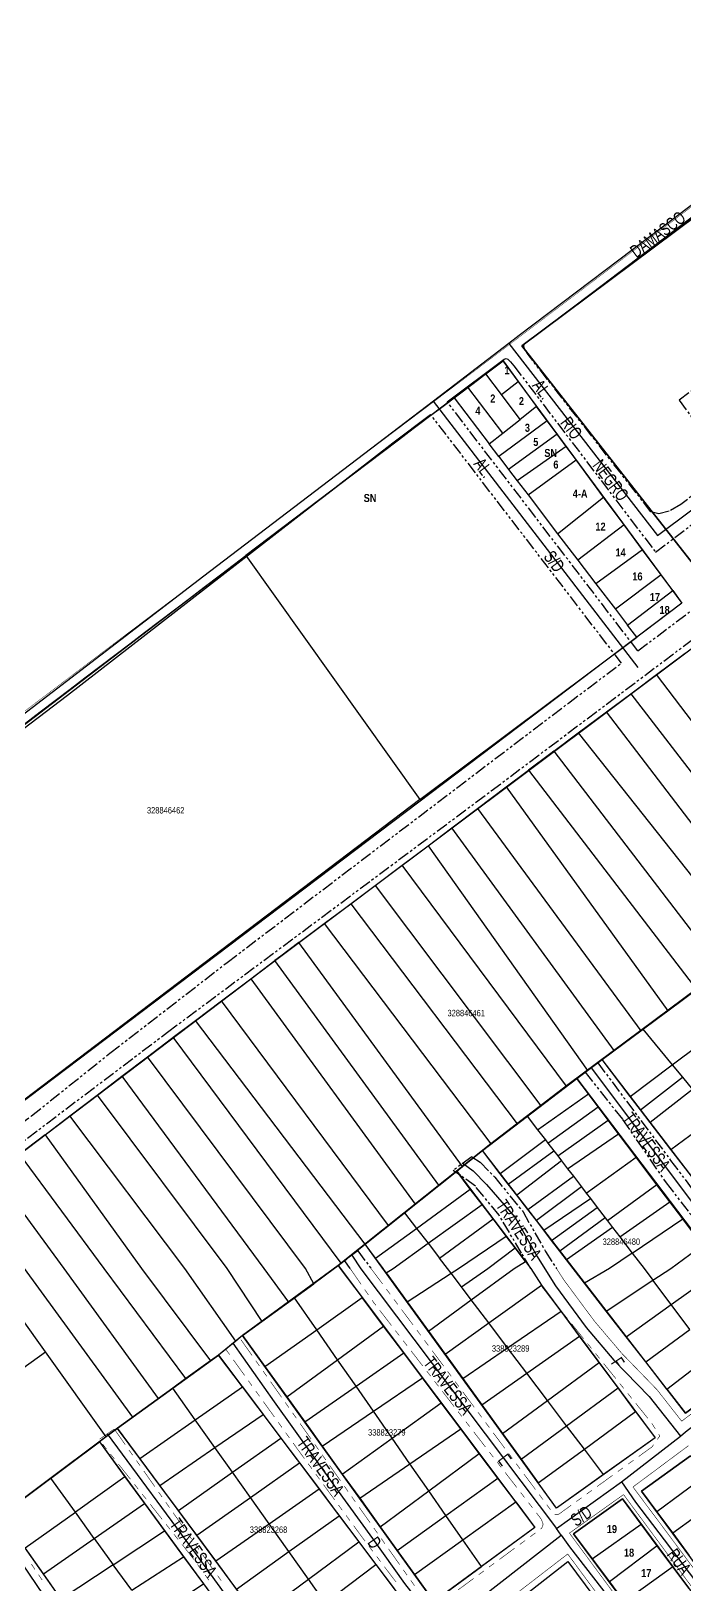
# Model space of a CAD drawing. Extents: x 204256 to 207861, y 4845615 to 4848347.
# Drawn here: x 206681.7 to 206886, y 4847861.4 to 4848346.8 of the extents above; entities that cross this region are included whole.
import ezdxf
from ezdxf.enums import TextEntityAlignment as Align

# ---------------------------------------------------------------- set-up
doc = ezdxf.new("R2010")
doc.units = 0
doc.header["$LTSCALE"] = 1.5
doc.header["$MEASUREMENT"] = 0
for name, pattern in [('PHANTOMX2', [5, 2.5, -0.5, 0.5, -0.5, 0.5, -0.5]), ('TRACO_13', [8, 5, -1, 1, -1]), ('TRACO_25', [8, 3, -1, 1, -1, 1, -1])]:
    doc.linetypes.add(name, pattern=pattern)
for name, color, linetype in [('CD-MALHA-LOTES', 40, 'CONTINUOUS'), ('CD_TXT_QUADRA', 7, 'CONTINUOUS'), ('LM-LIM-SETOR-FISCAL', 7, 'CONTINUOUS'), ('RU-QUADRAS', 210, 'CONTINUOUS'), ('SV-EIXO-RUA-N-PAV', 6, 'CONTINUOUS'), ('SV-EIXO-RUA-PAV', 20, 'CONTINUOUS'), ('SV-RUA-NAO-PAV-S-GUIA-C-GUIA', 7, 'PHANTOMX2'), ('SV-RUA-PAVIM-S-GUIA-C-GUIA', 7, 'CONTINUOUS'), ('SV-TXT-RUA-N-PAV-S-GUIA-C-GUIA', 7, 'CONTINUOUS'), ('SV-TXT-RUA-PAV-S-GUIA-C-GUIA', 7, 'CONTINUOUS'), ('Th_NmrPort', 7, 'CONTINUOUS')]:
    doc.layers.add(name, color=color, linetype=linetype)
doc.styles.add('ARIAL', font='ARIAL.TTF')
doc.styles.get("Standard").update_dxf_attribs({"font": 'swisscbo.ttf'})
doc.linetypes.add('Limite', pattern='A,20,-3,[130,ltypeshp.shx,S=6.35,R=0,X=0,Y=0],-3,20', length=46)

msp = doc.modelspace()

# ---------------------------------------------------------------- linework, layer by layer
at = {"layer": 'CD-MALHA-LOTES', "linetype": 'Continuous'}
for p, q in [((206955.47, 4848338.36), (206835.02, 4848248.52)), ((206835.02, 4848248.52), (206893.26, 4848174.33)), ((206823.8, 4848239.76), (206829.16, 4848243.82)), ((206829.16, 4848243.82), (206833.94, 4848237.32)), ((206823.8, 4848239.76), (206818.22, 4848235.54)), ((206828.65, 4848233.27), (206823.8, 4848239.76)), ((206818.22, 4848235.54), (206813.88, 4848232.25)), ((206829.07, 4848221.26), (206818.22, 4848235.54)), ((206828.65, 4848233.27), (206833.94, 4848237.32)), ((206834.48, 4848225.49), (206828.65, 4848233.27)), ((206833.94, 4848237.32), (206839.67, 4848229.56)), ((206813.88, 4848232.25), (206748.83, 4848182.95)), ((206813.88, 4848232.25), (206824.8, 4848217.91)), ((206839.67, 4848229.56), (206834.48, 4848225.49)), ((206842.98, 4848225.07), (206839.67, 4848229.56)), ((206842.98, 4848225.07), (206827.81, 4848213.95)), ((206829.07, 4848221.26), (206834.48, 4848225.49)), ((206846.03, 4848220.94), (206842.98, 4848225.07)), ((206824.8, 4848217.91), (206829.07, 4848221.26)), ((206846.03, 4848220.94), (206830.92, 4848209.86)), ((206848.92, 4848217.03), (206846.03, 4848220.94)), ((206827.81, 4848213.95), (206824.8, 4848217.91)), ((206827.81, 4848213.95), (206830.92, 4848209.86)), ((206848.92, 4848217.03), (206833.62, 4848206.32)), ((206851.99, 4848212.87), (206848.92, 4848217.03)), ((206830.92, 4848209.86), (206833.62, 4848206.32)), ((206836.97, 4848201.92), (206851.99, 4848212.87)), ((206860.58, 4848201.24), (206851.99, 4848212.87)), ((206833.62, 4848206.32), (206836.97, 4848201.92)), ((206836.97, 4848201.92), (206846.22, 4848189.76)), ((206846.22, 4848189.76), (206860.58, 4848201.24)), ((206867.01, 4848192.53), (206860.58, 4848201.24)), ((206846.22, 4848189.76), (206852.53, 4848181.54)), ((206867.01, 4848192.53), (206852.53, 4848181.54)), ((206872.76, 4848184.73), (206867.01, 4848192.53)), ((206872.76, 4848184.73), (206858.2, 4848174.14)), ((206878.53, 4848176.92), (206872.76, 4848184.73)), ((206531.15, 4848016.8), (206748.83, 4848182.95)), ((206748.83, 4848182.95), (206803.15, 4848106.77)), ((206852.53, 4848181.54), (206858.2, 4848174.14)), ((206878.53, 4848176.92), (206864.29, 4848166.18)), ((206882.16, 4848172.01), (206878.53, 4848176.92)), ((206858.2, 4848174.14), (206864.29, 4848166.18)), ((206868.08, 4848161.24), (206882.16, 4848172.01)), ((206882.16, 4848172.01), (206885.07, 4848168.06)), ((206864.29, 4848166.18), (206868.08, 4848161.24)), ((206885.07, 4848168.06), (206870.95, 4848157.5)), ((206870.95, 4848157.5), (206868.08, 4848161.24)), ((206803.15, 4848106.77), (206870.95, 4848157.5)), ((206803.15, 4848106.77), (206610.21, 4847960.25)), ((206887.72, 4847901.7), (206872.46, 4847890.61)), ((206892.4, 4847895.43), (206877.17, 4847884.25)), ((206872.46, 4847890.61), (206877.17, 4847884.25)), ((206897.51, 4847888.61), (206882.16, 4847877.52)), ((206866.49, 4847888.25), (206851.2, 4847877.34)), ((206872.37, 4847880.33), (206866.49, 4847888.25)), ((206877.17, 4847884.25), (206882.16, 4847877.52)), ((206857.02, 4847869.52), (206872.37, 4847880.33)), ((206877.36, 4847873.6), (206872.37, 4847880.33)), ((206851.2, 4847877.34), (206857.02, 4847869.52)), ((206882.16, 4847877.52), (206887.24, 4847870.67)), ((206857.02, 4847869.52), (206862.41, 4847862.29)), ((206877.36, 4847873.6), (206862.41, 4847862.29)), ((206882.2, 4847867.06), (206877.36, 4847873.6)), ((206882.2, 4847867.06), (206867.05, 4847856.04)), ((206887.17, 4847860.37), (206882.2, 4847867.06)), ((206862.41, 4847862.29), (206867.05, 4847856.04))]:
    msp.add_line(p, q, dxfattribs=at)
at = {"layer": 'CD-MALHA-LOTES'}
for points in [[(206877.07, 4848145.78), (206886.04, 4848152.49)], [(206869.11, 4848139.82), (206869.93, 4848140.43), (206877.07, 4848145.78)], [(206929.37, 4848077.05), (206877.07, 4848145.78)], [(206861.44, 4848134.1), (206869.11, 4848139.82)], [(206869.11, 4848139.82), (206921.81, 4848071.39)], [(206852.67, 4848127.56), (206861.44, 4848134.1)], [(206913.96, 4848065.51), (206861.44, 4848134.1)], [(206845.02, 4848121.85), (206852.67, 4848127.56)], [(206852.67, 4848127.56), (206906.32, 4848059.8)], [(206845.02, 4848121.85), (206843.64, 4848120.83), (206837.15, 4848115.94)], [(206845.02, 4848121.85), (206897.56, 4848053.3)], [(206830.15, 4848110.67), (206837.15, 4848115.94)], [(206837.15, 4848115.94), (206889.59, 4848047.38)], [(206821.16, 4848103.91), (206830.15, 4848110.67)], [(206830.15, 4848110.67), (206880.67, 4848040.75)], [(206813.18, 4848097.9), (206821.16, 4848103.91)], [(206821.16, 4848103.91), (206872.21, 4848034.47)], [(206805.74, 4848092.3), (206813.18, 4848097.9)], [(206863.91, 4848028.31), (206813.18, 4848097.9)], [(206797.63, 4848086.2), (206805.74, 4848092.3)], [(206805.74, 4848092.3), (206855.6, 4848022.14)], [(206789.23, 4848079.9), (206797.63, 4848086.2)], [(206848.96, 4848017.19), (206797.63, 4848086.2)], [(206781.61, 4848074.19), (206789.23, 4848079.9)], [(206789.23, 4848079.9), (206840.97, 4848011.09)], [(206773.33, 4848067.99), (206781.61, 4848074.19)], [(206781.61, 4848074.19), (206833.57, 4848005.43)], [(206765.41, 4848062.05), (206773.33, 4848067.99)], [(206773.33, 4848067.99), (206825.37, 4847999.16)], [(206765.41, 4848062.05), (206759.72, 4848057.78), (206757.93, 4848056.44)], [(206816.46, 4847992.06), (206765.41, 4848062.05)], [(206750.35, 4848050.72), (206757.93, 4848056.44)], [(206809.16, 4847986.24), (206757.93, 4848056.44)], [(206741.25, 4848043.86), (206750.35, 4848050.72)], [(206750.35, 4848050.72), (206801.74, 4847980.32)], [(206733.1, 4848037.72), (206741.25, 4848043.86)], [(206793.44, 4847973.71), (206741.25, 4848043.86)], [(206880.67, 4848040.75), (206889.59, 4848047.38)], [(206872.89, 4848034.98), (206880.67, 4848040.75)], [(206726.14, 4848032.48), (206733.1, 4848037.72)], [(206786.1, 4847967.85), (206733.1, 4848037.72)], [(206863.91, 4848028.31), (206872.21, 4848034.47)], [(206872.21, 4848034.47), (206872.89, 4848034.98)], [(206872.89, 4848034.98), (206882.05, 4848023.86)], [(206882.05, 4848023.86), (206898.43, 4848036.13)], [(206718.06, 4848026.34), (206725.64, 4848032.1), (206726.14, 4848032.48)], [(206778.59, 4847961.87), (206726.14, 4848032.48)], [(206710.1, 4848020.28), (206718.06, 4848026.34)], [(206770.06, 4847955.46), (206767.44, 4847960.23), (206718.06, 4848026.34)], [(206855.6, 4848022.14), (206860.12, 4848025.49)], [(206860.12, 4848025.49), (206863.91, 4848028.31)], [(206868.9, 4848014), (206860.12, 4848025.49)], [(206702.4, 4848014.43), (206710.1, 4848020.28)], [(206710.1, 4848020.28), (206754.45, 4847960.23), (206762.2, 4847949.76)], [(206852.18, 4848019.59), (206849.46, 4848017.58), (206848.96, 4848017.19)], [(206852.18, 4848019.59), (206855.6, 4848022.14)], [(206855.83, 4848014.75), (206852.18, 4848019.59)], [(206868.9, 4848014), (206882.05, 4848023.86)], [(206872.15, 4848009.75), (206885.25, 4848019.98)], [(206882.05, 4848023.86), (206885.25, 4848019.98)], [(206885.25, 4848019.98), (206888.37, 4848016.2)], [(206839.98, 4848003.58), (206855.83, 4848014.75)], [(206840.97, 4848011.09), (206848.96, 4848017.19)], [(206858.87, 4848010.73), (206855.83, 4848014.75)], [(206888.37, 4848016.2), (206875.15, 4848005.82)], [(206693.83, 4848007.91), (206702.4, 4848014.43)], [(206702.4, 4848014.43), (206742.87, 4847960.23), (206753.86, 4847943.67)], [(206836.72, 4848007.84), (206840.97, 4848011.09)], [(206843.2, 4847999.39), (206858.87, 4848010.73)], [(206862, 4848006.58), (206858.87, 4848010.73)], [(206872.15, 4848009.75), (206868.9, 4848014)], [(206875.15, 4848005.82), (206872.15, 4848009.75)], [(206686.1, 4848002.04), (206693.83, 4848007.91)], [(206745.72, 4847937.57), (206729.72, 4847960.23), (206693.83, 4848007.91)], [(206825.37, 4847999.16), (206833.57, 4848005.43)], [(206833.57, 4848005.43), (206836.72, 4848007.84)], [(206836.72, 4848007.84), (206839.98, 4848003.58)], [(206846.26, 4847995.39), (206862, 4848006.58)], [(206865.26, 4848002.26), (206862, 4848006.58)], [(206881.61, 4847997.42), (206875.15, 4848005.82)], [(206881.61, 4847997.42), (206895.42, 4848007.63)], [(206686.1, 4848002.04), (206680.47, 4847997.75), (206678.16, 4847996.05)], [(206686.1, 4848002.04), (206716.23, 4847960.23), (206737.76, 4847931.36)], [(206842.42, 4848000.4), (206828.3, 4847989.82)], [(206839.98, 4848003.58), (206842.42, 4848000.4)], [(206842.42, 4848000.4), (206843.2, 4847999.39)], [(206849.34, 4847991.38), (206865.26, 4848002.26)], [(206870.75, 4847995), (206865.26, 4848002.26)], [(206730.12, 4847925.82), (206704.6, 4847960.23), (206678.16, 4847996.05)], [(206816.46, 4847992.06), (206822.73, 4847997.06)], [(206822.73, 4847997.06), (206825.37, 4847999.16)], [(206828.3, 4847989.82), (206822.73, 4847997.06)], [(206830.79, 4847986.59), (206845.07, 4847996.94)], [(206843.2, 4847999.39), (206845.07, 4847996.94)], [(206845.07, 4847996.94), (206846.26, 4847995.39)], [(206846.26, 4847995.39), (206847.44, 4847993.86)], [(206888, 4847989.12), (206881.61, 4847997.42)], [(206809.16, 4847986.24), (206814.69, 4847990.65)], [(206814.69, 4847990.65), (206816.46, 4847992.06)], [(206818.95, 4847985.05), (206814.69, 4847990.65)], [(206847.44, 4847993.86), (206833.47, 4847983.1)], [(206847.44, 4847993.86), (206849.34, 4847991.38)], [(206849.34, 4847991.38), (206851.13, 4847989.04)], [(206855.17, 4847983.78), (206870.75, 4847995)], [(206877.23, 4847986.41), (206870.75, 4847995)], [(206721.52, 4847919.59), (206692.04, 4847960.23), (206670.14, 4847990.15)], [(206801.74, 4847980.32), (206809.16, 4847986.24)], [(206830.79, 4847986.59), (206828.3, 4847989.82)], [(206833.47, 4847983.1), (206830.79, 4847986.59)], [(206836.87, 4847978.7), (206851.13, 4847989.04)], [(206853.68, 4847985.72), (206839.58, 4847975.18)], [(206851.13, 4847989.04), (206853.68, 4847985.72)], [(206853.68, 4847985.72), (206855.17, 4847983.78)], [(206877.23, 4847986.41), (206861.79, 4847975.15)], [(206881.3, 4847981.02), (206877.23, 4847986.41)], [(206713.48, 4847913.75), (206679.7, 4847960.23), (206662.31, 4847984.39)], [(206802.12, 4847972.76), (206818.95, 4847985.05)], [(206822.63, 4847980.23), (206818.95, 4847985.05)], [(206836.87, 4847978.7), (206833.47, 4847983.1)], [(206841.89, 4847972.17), (206856.45, 4847982.11)], [(206855.17, 4847983.78), (206856.45, 4847982.11)], [(206856.45, 4847982.11), (206858.62, 4847979.28)], [(206865.67, 4847970.09), (206881.3, 4847981.02)], [(206885.31, 4847975.71), (206881.3, 4847981.02)], [(206793.44, 4847973.71), (206798.35, 4847977.62)], [(206798.35, 4847977.62), (206801.74, 4847980.32)], [(206798.35, 4847977.62), (206802.12, 4847972.76)], [(206805.73, 4847968.11), (206822.63, 4847980.23)], [(206826.04, 4847975.74), (206822.63, 4847980.23)], [(206839.58, 4847975.18), (206836.87, 4847978.7)], [(206844.32, 4847969.01), (206858.62, 4847979.28)], [(206861.08, 4847976.08), (206846.88, 4847965.69)], [(206858.62, 4847979.28), (206861.08, 4847976.08)], [(206861.08, 4847976.08), (206861.79, 4847975.15)], [(206786.1, 4847967.85), (206793.44, 4847973.71)], [(206789.35, 4847963.44), (206802.12, 4847972.76)], [(206802.12, 4847972.76), (206805.73, 4847968.11)], [(206809.37, 4847963.43), (206826.04, 4847975.74)], [(206830.18, 4847970.32), (206826.04, 4847975.74)], [(206841.89, 4847972.17), (206839.58, 4847975.18)], [(206844.32, 4847969.01), (206841.89, 4847972.17)], [(206863.38, 4847973.08), (206849.03, 4847962.9)], [(206861.79, 4847975.15), (206863.38, 4847973.08)], [(206863.38, 4847973.08), (206865.67, 4847970.09)], [(206869.54, 4847965.04), (206885.31, 4847975.71)], [(206891.53, 4847967.48), (206885.31, 4847975.71)], [(206778.59, 4847961.87), (206786.1, 4847967.85)], [(206789.35, 4847963.44), (206786.1, 4847967.85)], [(206792.69, 4847958.88), (206794.89, 4847960.23), (206805.73, 4847968.11)], [(206805.73, 4847968.11), (206809.37, 4847963.43)], [(206812.98, 4847958.73), (206815.27, 4847960.23), (206830.18, 4847970.32)], [(206816.19, 4847954.49), (206824.37, 4847960.23), (206832.92, 4847966.72)], [(206832.92, 4847966.72), (206830.18, 4847970.32)], [(206836.2, 4847962.42), (206832.92, 4847966.72)], [(206846.88, 4847965.69), (206844.32, 4847969.01)], [(206865.67, 4847970.09), (206869.54, 4847965.04)], [(206875.99, 4847956.56), (206881.55, 4847960.23), (206891.53, 4847967.48)], [(206777.7, 4847961.16), (206778.59, 4847961.87)], [(206792.69, 4847958.88), (206791.71, 4847960.23), (206789.35, 4847963.44)], [(206812.98, 4847958.73), (206811.85, 4847960.23), (206809.37, 4847963.43)], [(206819.26, 4847950.44), (206832.68, 4847960.23), (206836.2, 4847962.42)], [(206836.2, 4847962.42), (206837.87, 4847960.23), (206841.23, 4847955.07)], [(206849.03, 4847962.9), (206846.88, 4847965.69)], [(206854.64, 4847955.64), (206851.09, 4847960.23), (206849.03, 4847962.9)], [(206869.54, 4847965.04), (206862.43, 4847960.23), (206854.64, 4847955.64)], [(206869.54, 4847965.04), (206873.24, 4847960.23), (206875.99, 4847956.56)], [(206777.7, 4847961.16), (206776.53, 4847960.23), (206770.06, 4847955.46)], [(206777.7, 4847961.16), (206778.34, 4847960.23), (206785.18, 4847951.12)], [(206792.69, 4847958.88), (206799.27, 4847949.78)], [(206799.27, 4847949.78), (206812.98, 4847958.73)], [(206816.19, 4847954.49), (206812.98, 4847958.73)], [(206861.4, 4847946.93), (206875.99, 4847956.56)], [(206881.72, 4847948.93), (206875.99, 4847956.56)], [(206881.72, 4847948.93), (206897.2, 4847959.97)], [(206686.2, 4847934.22), (206670.62, 4847955.97)], [(206764.01, 4847951.08), (206770.06, 4847955.46)], [(206819.26, 4847950.44), (206816.19, 4847954.49)], [(206824.71, 4847943.23), (206841.23, 4847955.07)], [(206847.28, 4847946.92), (206841.23, 4847955.07)], [(206861.4, 4847946.93), (206854.64, 4847955.64)], [(206753.86, 4847943.67), (206762.2, 4847949.76)], [(206762.2, 4847949.76), (206764.01, 4847951.08)], [(206770.99, 4847941.06), (206764.01, 4847951.08)], [(206770.99, 4847941.06), (206785.18, 4847951.12)], [(206791.88, 4847942.2), (206785.18, 4847951.12)], [(206799.27, 4847949.78), (206805.86, 4847940.67)], [(206805.86, 4847940.67), (206819.26, 4847950.44)], [(206824.71, 4847943.23), (206819.26, 4847950.44)], [(206830.59, 4847935.46), (206847.28, 4847946.92)], [(206853.1, 4847939.08), (206847.28, 4847946.92)], [(206867.63, 4847938.9), (206861.4, 4847946.93)], [(206867.63, 4847938.9), (206881.72, 4847948.93)], [(206887.52, 4847941.2), (206881.72, 4847948.93)], [(206747.83, 4847939.26), (206753.86, 4847943.67)], [(206777.5, 4847931.7), (206791.88, 4847942.2)], [(206798.15, 4847933.85), (206791.88, 4847942.2)], [(206811.08, 4847933.47), (206824.71, 4847943.23)], [(206830.59, 4847935.46), (206824.71, 4847943.23)], [(206745.72, 4847937.57), (206740.3, 4847933.19)], [(206747.83, 4847939.26), (206745.72, 4847937.57)], [(206747.83, 4847939.26), (206754.8, 4847929.58)], [(206754.8, 4847929.58), (206770.99, 4847941.06)], [(206777.5, 4847931.7), (206770.99, 4847941.06)], [(206805.86, 4847940.67), (206811.08, 4847933.47)], [(206836.61, 4847927.5), (206853.1, 4847939.08)], [(206859.17, 4847930.9), (206853.1, 4847939.08)], [(206873.74, 4847931.03), (206867.63, 4847938.9)], [(206873.74, 4847931.03), (206887.52, 4847941.2)], [(206613.42, 4847881.79), (206686.2, 4847934.22)], [(206705.23, 4847907.67), (206686.2, 4847934.22)], [(206740.3, 4847933.19), (206737.76, 4847931.36)], [(206747.74, 4847923.27), (206740.3, 4847933.19)], [(206783.24, 4847923.46), (206798.15, 4847933.85)], [(206803.98, 4847926.09), (206798.15, 4847933.85)], [(206811.08, 4847933.47), (206816.59, 4847925.85)], [(206816.59, 4847925.85), (206830.59, 4847935.46)], [(206836.61, 4847927.5), (206830.59, 4847935.46)], [(206880.3, 4847922.57), (206893.82, 4847932.82)], [(206737.76, 4847931.36), (206730.12, 4847925.82)], [(206754.8, 4847929.58), (206761.61, 4847920.1)], [(206761.61, 4847920.1), (206777.5, 4847931.7)], [(206783.24, 4847923.46), (206777.5, 4847931.7)], [(206822.54, 4847917.63), (206836.61, 4847927.5)], [(206843.03, 4847919.01), (206836.61, 4847927.5)], [(206843.03, 4847919.01), (206859.17, 4847930.9)], [(206865.11, 4847922.9), (206859.17, 4847930.9)], [(206880.3, 4847922.57), (206873.74, 4847931.03)], [(206726.01, 4847922.84), (206721.52, 4847919.59)], [(206730.12, 4847925.82), (206726.01, 4847922.84)], [(206733, 4847912.98), (206726.01, 4847922.84)], [(206733, 4847912.98), (206747.74, 4847923.27)], [(206747.74, 4847923.27), (206754.26, 4847914.59)], [(206767.23, 4847912.3), (206783.24, 4847923.46)], [(206788.68, 4847915.64), (206783.24, 4847923.46)], [(206788.68, 4847915.64), (206803.98, 4847926.09)], [(206809.89, 4847918.23), (206803.98, 4847926.09)], [(206816.59, 4847925.85), (206822.54, 4847917.63)], [(206849.03, 4847911.08), (206865.11, 4847922.9)], [(206870.6, 4847915.51), (206865.11, 4847922.9)], [(206880.3, 4847922.57), (206886.17, 4847915), (206899.62, 4847925.08)], [(206721.52, 4847919.59), (206713.48, 4847913.75)], [(206761.61, 4847920.1), (206767.23, 4847912.3)], [(206794.55, 4847907.2), (206809.89, 4847918.23)], [(206815.95, 4847910.16), (206809.89, 4847918.23)], [(206822.54, 4847917.63), (206829.01, 4847908.69)], [(206829.01, 4847908.69), (206843.03, 4847919.01)], [(206849.03, 4847911.08), (206843.03, 4847919.01)], [(206713.48, 4847913.75), (206708.78, 4847910.29)], [(206715.71, 4847900.91), (206733, 4847912.98)], [(206739.18, 4847904.28), (206733, 4847912.98)], [(206739.18, 4847904.28), (206754.26, 4847914.59)], [(206754.26, 4847914.59), (206759.77, 4847907.25)], [(206772.69, 4847904.71), (206788.68, 4847915.64)], [(206794.55, 4847907.2), (206788.68, 4847915.64)], [(206854.57, 4847903.77), (206870.6, 4847915.51)], [(206870.6, 4847915.51), (206876.71, 4847907.28), (206860.58, 4847895.82)], [(206708.78, 4847910.29), (206705.23, 4847907.67)], [(206715.71, 4847900.91), (206708.78, 4847910.29)], [(206767.23, 4847912.3), (206772.69, 4847904.71)], [(206800.1, 4847899.25), (206815.95, 4847910.16)], [(206821.72, 4847902.47), (206815.95, 4847910.16)], [(206829.01, 4847908.69), (206834.83, 4847900.65)], [(206834.83, 4847900.65), (206849.03, 4847911.08)], [(206854.57, 4847903.77), (206849.03, 4847911.08)], [(206703.08, 4847906.06), (206687.91, 4847894.71)], [(206705.23, 4847907.67), (206703.08, 4847906.06)], [(206703.08, 4847906.06), (206711.07, 4847895.17)], [(206721.94, 4847892.48), (206739.18, 4847904.28)], [(206744.67, 4847896.55), (206739.18, 4847904.28)], [(206744.67, 4847896.55), (206759.77, 4847907.25)], [(206759.77, 4847907.25), (206765.6, 4847899.48)], [(206772.69, 4847904.71), (206778.95, 4847895.99)], [(206778.95, 4847895.99), (206794.55, 4847907.2)], [(206800.1, 4847899.25), (206794.55, 4847907.2)], [(206840.19, 4847893.24), (206854.57, 4847903.77)], [(206860.58, 4847895.82), (206854.57, 4847903.77)], [(206721.94, 4847892.48), (206715.71, 4847900.91)], [(206750.26, 4847888.68), (206765.6, 4847899.48)], [(206765.6, 4847899.48), (206771.69, 4847891.36)], [(206784.39, 4847888.43), (206800.1, 4847899.25)], [(206805.97, 4847890.8), (206800.1, 4847899.25)], [(206805.97, 4847890.8), (206821.72, 4847902.47)], [(206827.52, 4847894.75), (206821.72, 4847902.47)], [(206834.83, 4847900.65), (206840.19, 4847893.24)], [(206687.91, 4847894.71), (206672.6, 4847883.26)], [(206695.57, 4847884.11), (206687.91, 4847894.71)], [(206711.07, 4847895.17), (206695.57, 4847884.11)], [(206711.07, 4847895.17), (206717.17, 4847886.85)], [(206727.77, 4847884.59), (206744.67, 4847896.55)], [(206750.26, 4847888.68), (206744.67, 4847896.55)], [(206778.95, 4847895.99), (206784.39, 4847888.43)], [(206811.34, 4847883.1), (206827.52, 4847894.75)], [(206833.12, 4847887.29), (206827.52, 4847894.75)], [(206860.58, 4847895.82), (206845.88, 4847885.38), (206840.19, 4847893.24)], [(206727.77, 4847884.59), (206721.94, 4847892.48)], [(206733.47, 4847876.87), (206750.26, 4847888.68)], [(206756.08, 4847880.47), (206750.26, 4847888.68)], [(206756.08, 4847880.47), (206771.69, 4847891.36)], [(206771.69, 4847891.36), (206777.98, 4847882.98)], [(206784.39, 4847888.43), (206790.78, 4847879.55)], [(206790.78, 4847879.55), (206805.97, 4847890.8)], [(206811.34, 4847883.1), (206805.97, 4847890.8)], [(206679.89, 4847872.91), (206695.57, 4847884.11)], [(206701.48, 4847875.92), (206695.57, 4847884.11)], [(206701.48, 4847875.92), (206717.17, 4847886.85)], [(206717.17, 4847886.85), (206723.43, 4847878.3)], [(206733.47, 4847876.87), (206727.77, 4847884.59)], [(206816.64, 4847875.47), (206833.12, 4847887.29)], [(206833.12, 4847887.29), (206839.1, 4847879.34), (206822.44, 4847867.14)], [(206739.4, 4847868.85), (206756.08, 4847880.47)], [(206762.26, 4847871.76), (206756.08, 4847880.47)], [(206762.26, 4847871.76), (206777.98, 4847882.98)], [(206777.98, 4847882.98), (206784.08, 4847874.86)], [(206790.78, 4847879.55), (206796.11, 4847872.14)], [(206796.11, 4847872.14), (206811.34, 4847883.1)], [(206816.64, 4847875.47), (206811.34, 4847883.1)], [(206685.58, 4847864.83), (206701.48, 4847875.92)], [(206701.48, 4847875.92), (206707.43, 4847867.69)], [(206707.43, 4847867.69), (206723.43, 4847878.3)], [(206723.43, 4847878.3), (206729.38, 4847870.19)], [(206739.4, 4847868.85), (206733.47, 4847876.87)], [(206768.37, 4847863.15), (206784.08, 4847874.86)], [(206784.08, 4847874.86), (206789.42, 4847867.74)], [(206801.52, 4847864.62), (206816.64, 4847875.47)], [(206822.44, 4847867.14), (206816.64, 4847875.47)], [(206685.58, 4847864.83), (206679.89, 4847872.91)], [(206713.18, 4847859.72), (206729.38, 4847870.19)], [(206729.38, 4847870.19), (206735.6, 4847861.71)], [(206745.88, 4847860.07), (206762.26, 4847871.76)], [(206768.37, 4847863.15), (206762.26, 4847871.76)], [(206796.11, 4847872.14), (206801.52, 4847864.62)], [(206691.16, 4847856.89), (206685.58, 4847864.83)], [(206707.43, 4847867.69), (206691.16, 4847856.89)], [(206713.18, 4847859.72), (206707.43, 4847867.69)], [(206745.88, 4847860.07), (206739.4, 4847868.85)], [(206773.59, 4847855.81), (206789.42, 4847867.74)], [(206789.42, 4847867.74), (206795.23, 4847860)], [(206801.52, 4847864.62), (206807.55, 4847856.23), (206822.44, 4847867.14)], [(206719.49, 4847850.98), (206735.6, 4847861.71)], [(206735.6, 4847861.71), (206741.45, 4847853.73)], [(206752.4, 4847851.25), (206768.37, 4847863.15)], [(206773.59, 4847855.81), (206768.37, 4847863.15)]]:
    msp.add_lwpolyline(points, dxfattribs=at)
msp.add_lwpolyline([(206849.44, 4847868.72), (206938.41, 4847748.86), (206916.48, 4847731.92), (206828.76, 4847852.52)], close=True, dxfattribs=at)
at = {"layer": 'LM-LIM-SETOR-FISCAL', "linetype": 'Limite', "ltscale": 0.1, "const_width": 0.13, "flags": 128}
msp.add_lwpolyline([(204255.91, 4845774.54), (204446.84, 4845974), (204535.1, 4846039.96), (204560.77, 4846069.41), (204570.54, 4846097.54), (204632.4, 4846153.82), (204654.94, 4846153.05), (205078.23, 4846433.21), (204983.84, 4846565.04), (204273.38, 4846554.21), (204347.03, 4846594.12), (204378.32, 4846626.2), (204398.13, 4846660.67), (204526.98, 4846971.03), (204438.64, 4847114.19), (204402.08, 4847237.98), (204373.18, 4847447.79), (204373.2, 4847552.6), (204365.79, 4847552.5), (205446.22, 4847576.17), (205460.3, 4847496.97), (205556.14, 4847515.7), (205660.88, 4847539.89), (205654.63, 4847591.47), (205807.66, 4847598.84), (205876.3, 4847605.11), (205880.92, 4847594.37), (205947.96, 4847607.22), (205959.47, 4847609.16), (205968.56, 4847603.73), (205972.79, 4847599.34), (206017.95, 4847599.66), (206211.07, 4847610.99), (206253.35, 4847609.47), (206274.49, 4847604.21), (206283.85, 4847619.28), (206186.17, 4847750.07), (206524.96, 4848001.52), (206519.68, 4848013.26), (206960.49, 4848346.74), (206966.87, 4848336.83), (206987.16, 4848307.84), (207005.71, 4848281.99), (207017.4, 4848267.11), (206974.73, 4848235.13), (206955.48, 4848219.86), (206950.26, 4848216.07), (206955.58, 4848209.27), (206959.42, 4848202.77), (206982.67, 4848172.12), (206995.35, 4848155.22), (207005.92, 4848142.54), (207020.41, 4848120.82), (207031.95, 4848105.77), (207060.87, 4848065.4), (207066.5, 4848058.01), (207069.11, 4848053.33), (207069.26, 4848049.8), (207069.37, 4848045.04), (207075.04, 4848034.33), (207087.01, 4848019.05), (207090.77, 4848014.03), (207100.06, 4848001.48), (207111.59, 4847986.15), (207126.09, 4847965.9), (207130.37, 4847960.22), (207134.22, 4847955.66), (207145.03, 4847940.16), (207159.13, 4847921.36), (207169.47, 4847906.92), (207186.34, 4847883.83), (207193.03, 4847885.67), (207202.51, 4847892.47), (207242.67, 4847921.29), (207248.23, 4847915.4), (207260.72, 4847896.98), (207285.87, 4847860.83), (207310.76, 4847826.26), (207315.6, 4847819.35), (207328.91, 4847799.72), (207333.8, 4847793.43), (207340.01, 4847785.42), (207350.49, 4847771.92), (207365.1, 4847750.55), (207367.63, 4847745.51), (207368.81, 4847743.14), (207390.62, 4847713.26), (207400.06, 4847698.96), (207410.24, 4847685.38), (207427.79, 4847661.69), (207431.06, 4847656.73), (207440.44, 4847642.51), (207457.67, 4847619.01), (207463.75, 4847610.71), (207498.88, 4847562.81), (207506.17, 4847553.18), (207511.91, 4847545.61), (207531.85, 4847519.47), (207540.14, 4847507.78), (207556.36, 4847486.66), (207571.87, 4847465.34), (207564.83, 4847458.43), (207551.89, 4847445.71), (207534.74, 4847428.33), (207518.94, 4847409.14), (207499.11, 4847384.81), (207498.17, 4847383.65), (207496.47, 4847381.56), (207486.15, 4847368.88), (207482.26, 4847364.11), (207477.47, 4847358.01), (207465.6, 4847339.64), (207465.56, 4847339.57), (207453.37, 4847317.61), (207438.93, 4847286.56), (207430.8, 4847269.09), (207410.93, 4847225.64), (207406.21, 4847217.15), (207396.71, 4847200.13), (207391.02, 4847192.25), (207379.11, 4847175.75), (207360.52, 4847152.72), (207355.52, 4847146.52), (207336.47, 4847121.03), (207323.47, 4847103.64), (207318.06, 4847094.89), (207310.15, 4847082.08), (207305.19, 4847073.38), (207304.65, 4847072.43), (207303.79, 4847070.78), (207287.7, 4847039.93), (207271.61, 4847010.96), (207261.28, 4846991.91), (207237.73, 4846950.07), (207236, 4846947.01), (207246.02, 4846928.73), (207251.02, 4846918.92), (207261.83, 4846899.5), (207265.63, 4846893.3), (207284.85, 4846863.07), (207289.66, 4846855.66), (207307.47, 4846827.84), (207314.88, 4846816.63), (207320.06, 4846808.15), (207332.53, 4846791.25), (207339.11, 4846782.58), (207345.12, 4846773.87), (207348.76, 4846768.8), (207357.76, 4846756.36), (207363.08, 4846749.04), (207366.95, 4846743.73), (207375.37, 4846734.54), (207383.22, 4846728.41), (207384.7, 4846727.73), (207392.17, 4846724.3), (207394.9, 4846723.05), (207402.49, 4846720.73), (207417.51, 4846716.14), (207437.03, 4846709.56), (207455.89, 4846703.64), (207460.62, 4846701.8), (207464.4, 4846700.29), (207467.39, 4846699.09), (207481.11, 4846693.55), (207488.13, 4846690.92), (207492.95, 4846689.16), (207510.17, 4846679.84), (207529.47, 4846668.22), (207543.72, 4846659.45), (207561.49, 4846646.95), (207570.84, 4846639.98), (207577.05, 4846635.29), (207586.86, 4846628.1), (207606.11, 4846612.63), (207623.66, 4846599.69), (207639.45, 4846588.94), (207662.08, 4846572.67), (207671.27, 4846565.58), (207685.28, 4846561.61), (207697.24, 4846558.13), (207709.78, 4846554.65), (207731.23, 4846549.14), (207735.6, 4846547.91), (207745.02, 4846545.25), (207762.81, 4846541.24), (207775.65, 4846538.39), (207787.75, 4846535.54), (207783.77, 4846513.63), (207781.5, 4846502.37), (207779.56, 4846492.81), (207778.5, 4846480), (207783.13, 4846476.08), (207788.36, 4846474.34), (207788.71, 4846474.22), (207798.97, 4846471.45), (207842.08, 4846460.36), (207844.37, 4846459.93), (207847.21, 4846459.39), (207851.95, 4846457.87), (207854.6, 4846457.02), (207858.96, 4846455.96), (207860.74, 4846451.34), (207859.67, 4846437.09), (207856.83, 4846420), (207854.33, 4846403.63), (207846.53, 4846396.15), (207836.81, 4846356.4), (207833.21, 4846341.98), (207827.16, 4846317.88), (207806.6, 4846238.03), (207795.3, 4846194.29), (207792.57, 4846183.36), (207787.76, 4846165.39), (207754.01, 4846025.3), (207739.36, 4845961), (207739.21, 4845960.34), (207737.77, 4845953.31), (207733.28, 4845938.2), (207726.95, 4845910.14), (207723, 4845891.36), (207741.21, 4845886.65), (207760.55, 4845879.79), (207773.24, 4845875.33), (207781.18, 4845873.09), (207785.9, 4845871.77), (207797.77, 4845868.36), (207799.24, 4845867.93), (207814.84, 4845863.98), (207831.48, 4845857.74), (207850.72, 4845850.88), (207842.01, 4845830.09), (207833.57, 4845800.72), (207825.14, 4845777.91), (207814.83, 4845746.81), (207813.3, 4845742.3), (207812.54, 4845740.05), (207809.34, 4845729.53), (207804.2, 4845714.63), (207791.7, 4845677.75), (207783.5, 4845679.57), (207766.81, 4845685.02), (207754.43, 4845688.82), (207739.64, 4845691.3), (207722.13, 4845693.94), (207717.1, 4845694.68), (207690.08, 4845700.62), (207680.08, 4845702.89), (207670.03, 4845704.98), (207667.81, 4845700.16), (207660.99, 4845676.98), (207660.54, 4845673.8), (207657.39, 4845659.57), (207656.59, 4845656.53), (207655.95, 4845653.98), (207650.56, 4845639.59), (207647.27, 4845633.02), (207644.17, 4845622.85), (207641.37, 4845615.1), (207618.1, 4845615.4), (207601.33, 4845615.86), (207592.93, 4845615.82), (207543.69, 4845617.43), (207493.78, 4845618.83), (207471.28, 4845620.61), (207442.67, 4845621.38), (207409.05, 4845621.45), (207395.8, 4845621.64), (207345.61, 4845622.76), (207297.34, 4845623.66), (207294.87, 4845656.58), (207289.29, 4845728.51), (207262.54, 4845726.7), (207256.04, 4845726.92), (207223.17, 4845727.38), (207195.16, 4845729.67), (207135.61, 4845730.44), (207094.04, 4845731.93), (207071.52, 4845732.83), (207036.85, 4845734.18), (207004.87, 4845734.18), (206995.29, 4845734.45), (206955.41, 4845735.22), (205304.22, 4845806.54), (205065.89, 4845798.29), (204762.24, 4845774.02), (204255.91, 4845774.54)], close=True, dxfattribs=at)
at = {"layer": 'RU-QUADRAS', "color": 6, "linetype": 'Continuous'}
for points in [[(206835.02, 4848248.52), (206958.92, 4848340.94), (207014.74, 4848265.04, -0.015304), (206974.73, 4848235.13), (206955.53, 4848219.89), (206893.26, 4848174.33)], [(206531.15, 4848016.8, -0.001715), (206829.14, 4848243.82), (206885.07, 4848168.06), (206610.21, 4847960.25, -0.010124), (206571.84, 4847932.97, -0.006114)]]:
    msp.add_lwpolyline(points, format="xyb", close=True, dxfattribs=at)
for points in [[(206590.81, 4847931.5), (206680.47, 4847997.75), (206759.72, 4848057.78), (206941.01, 4848193.63), (206953.16, 4848203.12), (207005.34, 4848133.06), (206952.98, 4848093.7), (206930.87, 4848078.18), (206849.46, 4848017.58), (206825.37, 4847999.16), (206777.66, 4847961.13), (206747.83, 4847939.26), (206740.3, 4847933.19), (206708.75, 4847910.33), (206628.19, 4847850.03)], [(206860.12, 4848025.49), (206889.59, 4848047.38), (206954.48, 4847966.67), (206946.63, 4847960.28), (206923.26, 4847943.16)], [(206822.73, 4847997.06), (206852.18, 4848019.59), (206915.07, 4847936.66), (206886.17, 4847915)], [(206786.1, 4847967.85), (206814.69, 4847990.65), (206837.87, 4847960.23), (206841.23, 4847955.07), (206876.71, 4847907.28), (206845.88, 4847885.38)], [(206747.83, 4847939.26), (206777.66, 4847961.13), (206839.1, 4847879.34), (206807.55, 4847856.23)], [(206708.75, 4847910.33), (206740.3, 4847933.19), (206801.71, 4847851.36), (206769.92, 4847827.54)], [(206672.6, 4847883.26), (206703.08, 4847906.06), (206763.86, 4847823.15), (206731.35, 4847799.8)], [(206872.46, 4847890.61), (206887.72, 4847901.7), (206955.49, 4847811.04), (206982.76, 4847773.56), (206966.44, 4847763.03), (206955.44, 4847778.46)], [(206851.2, 4847877.34), (206866.49, 4847888.25), (206955.21, 4847768.63), (206963.06, 4847758.47), (206947.99, 4847747.23)], [(206828.76, 4847852.52), (206849.44, 4847868.72), (206938.41, 4847748.86), (206916.48, 4847731.92)]]:
    msp.add_lwpolyline(points, close=True, dxfattribs=at)
at = {"layer": 'SV-EIXO-RUA-N-PAV'}
for points in [[(206830.99, 4848249.19), (206877.43, 4848189.19), (206910.43, 4848213.97)], [(206871.34, 4848148), (206807.45, 4848231.25)], [(206856.69, 4848022.96), (206903.66, 4847960.33)], [(206816.68, 4847993.06), (206819.8, 4847990.77), (206824.05, 4847986.51), (206832.92, 4847976.19), (206839.83, 4847963.99), (206842.23, 4847960.15)], [(206781.94, 4847964.36), (206784.75, 4847960.15)], [(206784.75, 4847960.15), (206845.91, 4847879)], [(206821.79, 4847857.03), (206847.37, 4847876.93), (206845.91, 4847879), (206866.17, 4847893.55), (206884.57, 4847907.89), (206886.15, 4847909.16), (206888.41, 4847910.99), (206900.13, 4847920.14), (206906.3, 4847924.95), (206921.98, 4847936.73), (206925.47, 4847939.34), (206935.68, 4847947.19), (206943.03, 4847952.71), (206945.56, 4847954.76), (206952.21, 4847960.26)], [(206842.23, 4847960.15), (206845.56, 4847954.76), (206855.13, 4847941.83), (206863.82, 4847931.6), (206874.84, 4847920.23), (206884.57, 4847907.89)], [(206744.73, 4847936.91), (206757.63, 4847918.62), (206776.81, 4847891.85), (206788.39, 4847875.85), (206798.41, 4847861.84), (206807.42, 4847850.26)], [(206705.53, 4847908.54), (206733.32, 4847870.83), (206744.23, 4847855.74), (206769, 4847821.73)], [(206866.17, 4847893.55), (206870.56, 4847887.22), (206879.52, 4847875.45), (206889.89, 4847861.74), (206902.2, 4847845.04), (206914.32, 4847828.87), (206924.17, 4847815.6), (206934.89, 4847801.19), (206944.38, 4847788.36), (206953.69, 4847776.06), (206955.47, 4847773.72)], [(206669.87, 4847881.15), (206687.68, 4847855.03), (206716.93, 4847814.99), (206731.81, 4847794.17)], [(206847.37, 4847876.93), (206849.96, 4847873.27), (206859.98, 4847860.31), (206869.38, 4847848.13), (206879.87, 4847833.18), (206886.81, 4847823.77), (206894.67, 4847813.36), (206905.62, 4847798.87), (206914.4, 4847786.84), (206920.96, 4847777.83), (206929.28, 4847766.11), (206937.46, 4847755.47), (206942.24, 4847748.68), (206945.09, 4847744.9)]]:
    msp.add_lwpolyline(points, dxfattribs=at)
at = {"layer": 'SV-EIXO-RUA-PAV'}
msp.add_lwpolyline([(206955.48, 4848343.34), (206908.73, 4848308.04), (206892.21, 4848295.53), (206834.24, 4848251.68), (206830.99, 4848249.19), (206807.45, 4848231.25), (206735.71, 4848176.57), (206616.22, 4848084.96), (206542.91, 4848029.91), (206526.92, 4848018.56)], dxfattribs=at)
at = {"layer": 'SV-RUA-NAO-PAV-S-GUIA-C-GUIA'}
for points in [[(206891.13, 4848289.85), (206892.13, 4848288.77), (206892.96, 4848287.68), (206898.18, 4848280.57), (206906, 4848269.76), (206914.86, 4848257.66), (206905.5, 4848250.37), (206892.03, 4848239.87), (206893.26, 4848238.26), (206884.2, 4848231.51), (206888.07, 4848226.26), (206897.72, 4848233.43), (206896.39, 4848235.05), (206905.28, 4848242.01), (206916.94, 4848251.13), (206919.92, 4848251.34), (206921.96, 4848249.67), (206926.53, 4848243.85), (206946.06, 4848216.94), (206947.54, 4848213.8), (206947.19, 4848210.95)], [(206829.53, 4848244.38), (206830.13, 4848244.5), (206830.65, 4848244.34), (206831.48, 4848243.47), (206832.59, 4848242.22), (206876.84, 4848184), (206904.31, 4848205.09), (206912.66, 4848211.5), (206907.86, 4848216.83), (206904.55, 4848214.27), (206884.7, 4848198.94), (206881.1, 4848196.86), (206877.88, 4848196), (206875.37, 4848196.65), (206837, 4848245.76), (206835.79, 4848247.81), (206835.71, 4848248.71), (206836, 4848249.25)], [(206871.28, 4848153.21), (206811.73, 4848230.99)], [(206866.18, 4848149.37), (206806.53, 4848227.09)], [(206871.28, 4848153.21), (206903.59, 4848177.55), (206928.55, 4848196.36), (206947.19, 4848210.95)], [(206626.76, 4847960.23), (206724.39, 4848034.07), (206825.47, 4848109.43), (206894.09, 4848161.06), (206903.34, 4848168.02), (206952.31, 4848204.88)], [(206617.94, 4847960.23), (206681.86, 4848007.9), (206706.38, 4848027.51), (206743.03, 4848055.88), (206849.57, 4848136.86), (206866.18, 4848149.37)], [(206858.76, 4848024.51), (206854.83, 4848021.57)], [(206858.76, 4848024.51), (206881.53, 4847994.02), (206898.2, 4847971.71), (206906.77, 4847960.22)], [(206854.83, 4848021.57), (206866.54, 4848006.73), (206880.08, 4847987.03), (206897.99, 4847963.96), (206898.96, 4847962.72), (206900.76, 4847960.22)], [(206819.47, 4847995.12), (206813.57, 4847990.87)], [(206837.87, 4847960.23), (206834.97, 4847964.97), (206827.93, 4847976.87), (206820.55, 4847985.9), (206815.89, 4847989.32), (206813.57, 4847990.87)], [(206819.47, 4847995.12), (206822.03, 4847993.45), (206826.57, 4847988.77), (206835.43, 4847977.91), (206842.43, 4847965.56), (206845.87, 4847960.23)], [(206783.81, 4847965.78), (206779.7, 4847962.67)], [(206781.4, 4847960.23), (206779.7, 4847962.67)], [(206783.81, 4847965.78), (206787.94, 4847960.23)]]:
    msp.add_lwpolyline(points, dxfattribs=at)
at = {"layer": 'SV-RUA-NAO-PAV-S-GUIA-C-GUIA', "const_width": 0.18}
for points in [[(206781.4, 4847960.23), (206784.82, 4847955.3)], [(206787.94, 4847960.23), (206791.52, 4847955.41)], [(206839.67, 4847957.28), (206838.63, 4847958.98)], [(206785.96, 4847953.65), (206787.1, 4847952.01)], [(206792.71, 4847953.81), (206793.91, 4847952.2)], [(206841.63, 4847954.06), (206840.71, 4847955.57)], [(206841.78, 4847953.88), (206841.63, 4847954.06)], [(206844.29, 4847950.77), (206841.78, 4847953.88)], [(206788.24, 4847950.37), (206788.81, 4847949.55)], [(206788.81, 4847949.55), (206788.93, 4847949.38)], [(206788.93, 4847949.38), (206789.42, 4847948.75)], [(206790.64, 4847947.17), (206794.31, 4847942.42)], [(206795.1, 4847950.6), (206796.29, 4847948.99)], [(206797.49, 4847947.39), (206801.07, 4847942.57)], [(206846.8, 4847947.66), (206845.55, 4847949.21)], [(206849.31, 4847944.54), (206848.06, 4847946.1)], [(206854.33, 4847938.31), (206850.57, 4847942.99)], [(206743.88, 4847936.17), (206745.49, 4847937.36)], [(206750.76, 4847933.07), (206747.3, 4847937.98)], [(206795.53, 4847940.84), (206796.76, 4847939.26)], [(206797.98, 4847937.68), (206799.21, 4847936.09)], [(206802.26, 4847940.97), (206803.45, 4847939.36)], [(206804.65, 4847937.76), (206805.84, 4847936.16)], [(206743.78, 4847933.31), (206742.61, 4847934.93)], [(206800.43, 4847934.51), (206804.1, 4847929.77)], [(206807.04, 4847934.55), (206810.62, 4847929.74)], [(206856.85, 4847935.2), (206855.59, 4847936.76)], [(206859.36, 4847932.09), (206858.1, 4847933.64)], [(206748.44, 4847926.81), (206744.94, 4847931.68)], [(206753.07, 4847929.81), (206751.92, 4847931.44)], [(206755.37, 4847926.54), (206754.22, 4847928.17)], [(206805.33, 4847928.19), (206806.55, 4847926.6)], [(206811.81, 4847928.13), (206813, 4847926.53)], [(206864.38, 4847925.86), (206860.61, 4847930.53)], [(206750.77, 4847923.56), (206749.61, 4847925.18)], [(206759.99, 4847920), (206756.53, 4847924.9)], [(206807.77, 4847925.02), (206809, 4847923.44)], [(206814.2, 4847924.92), (206815.39, 4847923.32)], [(206866.89, 4847922.75), (206865.63, 4847924.3)], [(206753.11, 4847920.31), (206751.94, 4847921.93)], [(206757.77, 4847913.81), (206754.27, 4847918.68)], [(206762.29, 4847916.73), (206761.14, 4847918.37)], [(206810.22, 4847921.86), (206813.89, 4847917.11)], [(206816.58, 4847921.71), (206820.16, 4847916.9)], [(206869.4, 4847919.63), (206868.14, 4847921.19)], [(206874.42, 4847913.4), (206870.65, 4847918.07)], [(206764.6, 4847913.46), (206763.45, 4847915.1)], [(206815.12, 4847915.53), (206816.34, 4847913.95)], [(206821.36, 4847915.29), (206822.55, 4847913.69)], [(206703.18, 4847906.93), (206707.29, 4847909.78)], [(206707.29, 4847909.78), (206707.72, 4847910.08)], [(206707.72, 4847910.08), (206711.17, 4847905.17)], [(206760.11, 4847910.56), (206758.94, 4847912.19)], [(206762.44, 4847907.31), (206761.27, 4847908.94)], [(206769.21, 4847906.93), (206765.75, 4847911.83)], [(206817.56, 4847912.37), (206818.79, 4847910.79)], [(206820.01, 4847909.2), (206823.68, 4847904.46)], [(206823.75, 4847912.08), (206824.94, 4847910.48)], [(206826.13, 4847908.87), (206829.71, 4847904.06)], [(206876.72, 4847910.14), (206875.66, 4847911.83)], [(206878.14, 4847907.88), (206877.79, 4847908.45)], [(206877.95, 4847907.61), (206878.14, 4847907.88)], [(206705.29, 4847903.85), (206704.05, 4847905.41)], [(206712.32, 4847903.53), (206713.47, 4847901.9)], [(206765.35, 4847903.25), (206763.61, 4847905.69)], [(206765.36, 4847903.25), (206765.35, 4847903.25)], [(206767.13, 4847900.83), (206765.36, 4847903.25)], [(206771.52, 4847903.66), (206770.36, 4847905.29)], [(206824.91, 4847902.88), (206826.13, 4847901.29)], [(206871.52, 4847901.47), (206875.57, 4847904.4)], [(206875.57, 4847904.4), (206875.67, 4847904.47)], [(206875.67, 4847904.47), (206876.19, 4847905.18)], [(206877.36, 4847906.8), (206877.95, 4847907.61)], [(206707.77, 4847900.71), (206706.53, 4847902.28)], [(206712.74, 4847894.44), (206709.01, 4847899.14)], [(206714.62, 4847900.26), (206715.77, 4847898.62)], [(206769.5, 4847897.61), (206768.31, 4847899.22)], [(206773.82, 4847900.39), (206772.67, 4847902.02)], [(206778.43, 4847893.85), (206774.97, 4847898.75)], [(206827.35, 4847899.71), (206828.58, 4847898.13)], [(206830.91, 4847902.45), (206832.1, 4847900.85)], [(206833.29, 4847899.24), (206834.49, 4847897.64)], [(206868.28, 4847899.13), (206869.9, 4847900.3)], [(206716.93, 4847896.99), (206720.38, 4847892.08)], [(206771.86, 4847894.38), (206770.68, 4847895.99)], [(206829.8, 4847896.55), (206830.14, 4847896.11)], [(206830.14, 4847896.11), (206833.47, 4847891.8)], [(206835.68, 4847896.04), (206839.26, 4847891.22)], [(206858.55, 4847892.1), (206863.41, 4847895.62)], [(206865.03, 4847896.79), (206866.66, 4847897.96)], [(206715.22, 4847891.3), (206713.98, 4847892.87)], [(206717.7, 4847888.16), (206716.46, 4847889.73)], [(206721.53, 4847890.44), (206722.68, 4847888.81)], [(206776.59, 4847887.93), (206773.04, 4847892.77)], [(206780.74, 4847890.58), (206779.59, 4847892.22)], [(206783.04, 4847887.31), (206781.89, 4847888.95)], [(206834.69, 4847890.22), (206835.92, 4847888.64)], [(206840.46, 4847889.62), (206841.65, 4847888.01)], [(206852.06, 4847887.42), (206853.69, 4847888.59)], [(206855.31, 4847889.76), (206856.93, 4847890.93)], [(206722.66, 4847881.89), (206718.94, 4847886.59)], [(206723.83, 4847887.17), (206724.98, 4847885.54)], [(206726.13, 4847883.9), (206729.58, 4847878.99)], [(206778.96, 4847884.7), (206777.77, 4847886.32)], [(206787.66, 4847880.78), (206784.2, 4847885.68)], [(206837.14, 4847887.05), (206838.36, 4847885.47)], [(206839.59, 4847883.89), (206840.81, 4847882.31)], [(206842.84, 4847886.41), (206844.04, 4847884.8)], [(206845.35, 4847883.44), (206846.35, 4847883.44)], [(206846.35, 4847883.44), (206846.56, 4847883.44)], [(206846.56, 4847883.44), (206846.6, 4847883.47)], [(206846.6, 4847883.47), (206850.44, 4847886.25)], [(206725.15, 4847878.75), (206723.9, 4847880.32)], [(206781.32, 4847881.48), (206780.14, 4847883.09)], [(206784.81, 4847876.73), (206782.51, 4847879.87)], [(206789.96, 4847877.51), (206788.81, 4847879.14)], [(206840.81, 4847882.31), (206841.14, 4847881.88)], [(206841.26, 4847879.06), (206840.88, 4847878.79)], [(206841.14, 4847881.88), (206841.63, 4847880.51)], [(206841.44, 4847879.57), (206841.26, 4847879.06)], [(206841.71, 4847880.3), (206841.44, 4847879.57)], [(206841.63, 4847880.51), (206841.71, 4847880.3)], [(206727.63, 4847875.61), (206726.39, 4847877.18)], [(206732.21, 4847869.82), (206728.87, 4847874.05)], [(206730.73, 4847877.35), (206731.88, 4847875.72)], [(206733.03, 4847874.08), (206734.18, 4847872.45)], [(206784.87, 4847876.64), (206784.81, 4847876.73)], [(206786.08, 4847875.05), (206784.87, 4847876.64)], [(206792.27, 4847874.24), (206791.11, 4847875.87)], [(206836.05, 4847875.23), (206834.44, 4847874.04)], [(206839.27, 4847877.6), (206837.66, 4847876.41)], [(206732.57, 4847869.32), (206732.21, 4847869.82)], [(206735.33, 4847870.81), (206737.63, 4847867.54)], [(206788.49, 4847871.86), (206787.29, 4847873.45)], [(206790.91, 4847868.67), (206789.7, 4847870.26)], [(206796.88, 4847867.7), (206793.42, 4847872.61)], [(206832.83, 4847872.86), (206828, 4847869.3)], [(206681.83, 4847867.85), (206682.96, 4847866.2)], [(206684.08, 4847864.54), (206685.21, 4847862.89)], [(206734.92, 4847866.09), (206733.75, 4847867.71)], [(206737.28, 4847862.86), (206736.1, 4847864.47)], [(206737.63, 4847867.54), (206737.65, 4847867.5)], [(206737.65, 4847867.5), (206738.8, 4847865.92)], [(206739.97, 4847864.3), (206741.15, 4847862.68)], [(206795.73, 4847862.29), (206792.11, 4847867.07)], [(206799.18, 4847864.43), (206798.03, 4847866.07)], [(206823.17, 4847865.74), (206821.56, 4847864.55)], [(206826.39, 4847868.11), (206824.78, 4847866.92)], [(206801.49, 4847861.17), (206800.34, 4847862.8)], [(206819.95, 4847863.37), (206815.12, 4847859.81)]]:
    msp.add_lwpolyline(points, dxfattribs=at)
at = {"layer": 'SV-RUA-NAO-PAV-S-GUIA-C-GUIA', "linetype": 'TRACO_25', "const_width": 0.18, "flags": 128}
for points in [[(206900.76, 4847960.22), (206917.42, 4847937.15), (206896.88, 4847921.56), (206884.98, 4847912.52), (206877.28, 4847922.35), (206866.21, 4847933.77), (206857.67, 4847943.84), (206848.21, 4847956.6), (206845.87, 4847960.23)], [(206869.76, 4847891.97), (206887.12, 4847904.89)], [(206849.91, 4847877.55), (206866.82, 4847889.59)], [(206849.37, 4847871.03), (206832.05, 4847857.68), (206826.58, 4847853.46)]]:
    msp.add_lwpolyline(points, dxfattribs=at)
at = {"layer": 'SV-RUA-NAO-PAV-S-GUIA-C-GUIA', "linetype": 'TRACO_13', "const_width": 0.18, "flags": 128}
for points in [[(206866.82, 4847889.59), (206889.95, 4847858.28), (206895.2, 4847851.19), (206955.46, 4847769.63)], [(206955.47, 4847776.98), (206895.22, 4847857.8), (206894.83, 4847858.34), (206869.76, 4847891.97)], [(206947.48, 4847745.47), (206895.07, 4847816.42), (206864.34, 4847858.02), (206849.91, 4847877.55)], [(206939, 4847749.6), (206895.04, 4847809.16), (206859.02, 4847857.96), (206849.37, 4847871.03)]]:
    msp.add_lwpolyline(points, dxfattribs=at)
at = {"layer": 'SV-RUA-PAVIM-S-GUIA-C-GUIA'}
for points in [[(206836, 4848249.25), (206857.14, 4848265.14), (206890.07, 4848290.13), (206890.65, 4848290.18), (206891.13, 4848289.85)], [(206811.73, 4848230.99), (206829.53, 4848244.38)], [(206531.42, 4848017.69), (206543.48, 4848026.94), (206556.98, 4848037.22), (206572.35, 4848048.29), (206596.27, 4848065.84), (206628.91, 4848090.47), (206693.15, 4848139.31), (206746.43, 4848180.73), (206794.7, 4848218.19), (206806.53, 4848227.09)]]:
    msp.add_lwpolyline(points, dxfattribs=at)

# ---------------------------------------------------------------- texts
at = {"layer": 'CD_TXT_QUADRA', "linetype": 'Continuous', "style": 'ARIAL', "width": 0.7}
for s, p in [('328846462', (206717.93, 4848102.39)), ('328846461', (206811.82, 4848039.04)), ('328846480', (206860.27, 4847967.6))]:
    msp.add_text(s, height=2, dxfattribs=at).set_placement(p)
for s, p in [('338823289', (206831.55, 4847935.25)), ('338823279', (206792.86, 4847909.02)), ('338823268', (206755.92, 4847878.63))]:
    msp.add_text(s, height=2, dxfattribs=at).set_placement(p, align=Align.MIDDLE)
at = {"layer": 'SV-TXT-RUA-N-PAV-S-GUIA-C-GUIA', "style": 'ARIAL', "width": 0.7}
for s, rotation, p in [('AL.        RIO         NEGRO', 307, (206838.08, 4848236.03)), ('AL.                            S/D', 307, (206819.78, 4848211.54)), ('TRAVESSA                     G', 305.9965, (206866.27, 4848007.11)), ('TRAVESSA', 303, (206826.77, 4847980)), ('TRAVESSA                E', 307.3524, (206804.11, 4847930.72)), ('F', 303, (206862.69, 4847930.75)), ('TRAVESSA                D', 305.2012, (206764.57, 4847905.81)), ('S/D', 35, (206852.06, 4847879.42)), ('TRAVESSA                C', 305.5097, (206724.79, 4847880.32))]:
    msp.add_text(s, height=4, rotation=rotation, dxfattribs=at).set_placement(p)
at = {"layer": 'SV-TXT-RUA-PAV-S-GUIA-C-GUIA', "style": 'ARIAL', "width": 0.7}
for s, rotation, p in [('DAMASCO', 37, (206870.82, 4848275.79)), ('RUA', 306, (206880.14, 4847870.81))]:
    msp.add_text(s, height=4, rotation=rotation, dxfattribs=at).set_placement(p)
at = {"layer": 'Th_NmrPort', "color": 1}
for s, p in [('1', (206829.59, 4848240.84)), ('2', (206825.17, 4848232.04)), ('4', (206820.52, 4848228.2)), ('2', (206834.11, 4848231.22)), ('3', (206835.99, 4848222.9)), ('5', (206838.62, 4848218.46)), ('SN', (206842.06, 4848215.02)), ('6', (206844.89, 4848211.39)), ('SN', (206785.64, 4848200.95)), ('4-A', (206850.95, 4848202.31)), ('12', (206858.03, 4848192.01)), ('14', (206864.3, 4848183.93)), ('16', (206869.56, 4848176.46)), ('17', (206875.02, 4848170)), ('18', (206878.05, 4848165.97)), ('19', (206861.58, 4847878.82)), ('18', (206866.95, 4847871.44)), ('17', (206872.32, 4847865.07))]:
    msp.add_text(s, height=2.5, dxfattribs=at).set_placement(p, align=Align.MIDDLE_LEFT)

doc.saveas('drawing.dxf')
